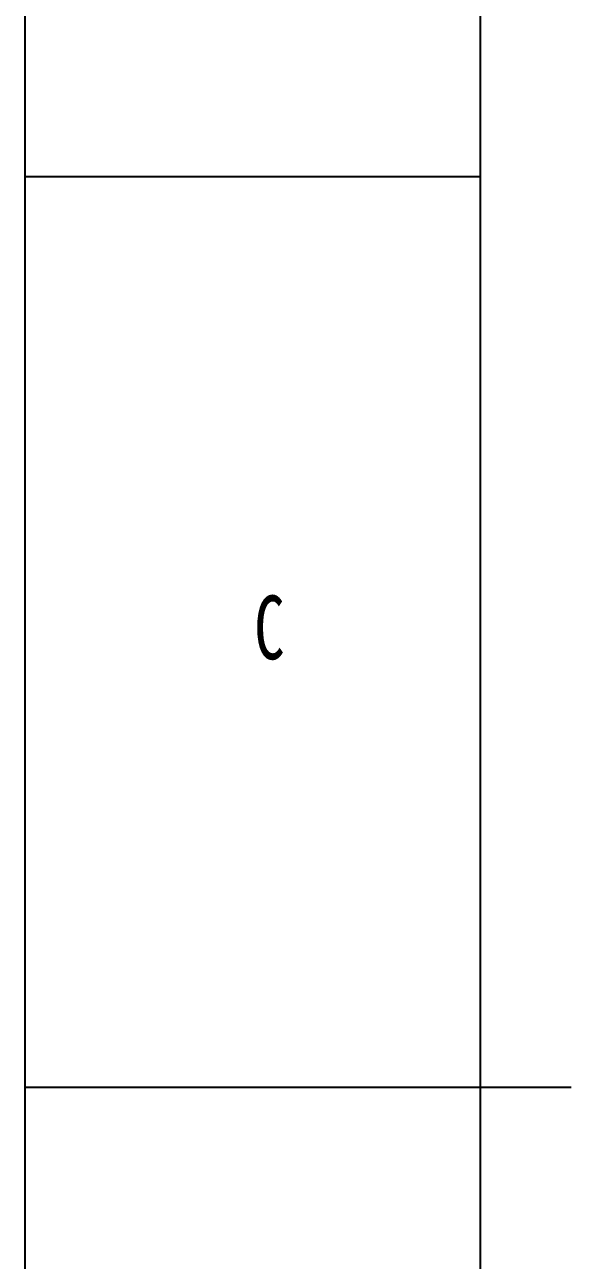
# Model space of a CAD drawing. Header units: millimetres. Extents: x 0 to 420, y 0 to 297.
# Drawn here: x 0 to 30, y 139 to 206.8 of the extents above; entities that cross this region are included whole.
import ezdxf

# ---------------------------------------------------------------- set-up
doc = ezdxf.new("R2010")
doc.units = ezdxf.units.MM
for name, color, linetype in [('10', 7, 'Continuous'), ('5', 7, 'Continuous'), ('9', 7, 'Continuous')]:
    doc.layers.add(name, color=color, linetype=linetype)
doc.styles.add('SLDTEXTSTYLE4', font='TXT', dxfattribs={"width": 0.7})

msp = doc.modelspace()

# ---------------------------------------------------------------- linework, layer by layer
at = {"layer": '5', "color": 7, "lineweight": 25}
msp.add_line((25, 292), (25, 5), dxfattribs=at)
at = {"layer": '5'}
msp.add_line((0, 198.5), (25, 198.5), dxfattribs=at)
at = {"layer": '5', "lineweight": 25}
msp.add_line((0, 148.5), (30, 148.5), dxfattribs=at)
at = {"layer": '9', "color": 7}
msp.add_line((0, 297), (0, 0), dxfattribs=at)

# ---------------------------------------------------------------- texts
at = {"layer": '10', "insert": (13.427, 175.503), "char_height": 3.5, "attachment_point": 2, "style": 'SLDTEXTSTYLE4'}
msp.add_mtext('C', dxfattribs=at)

doc.saveas('drawing.dxf')
